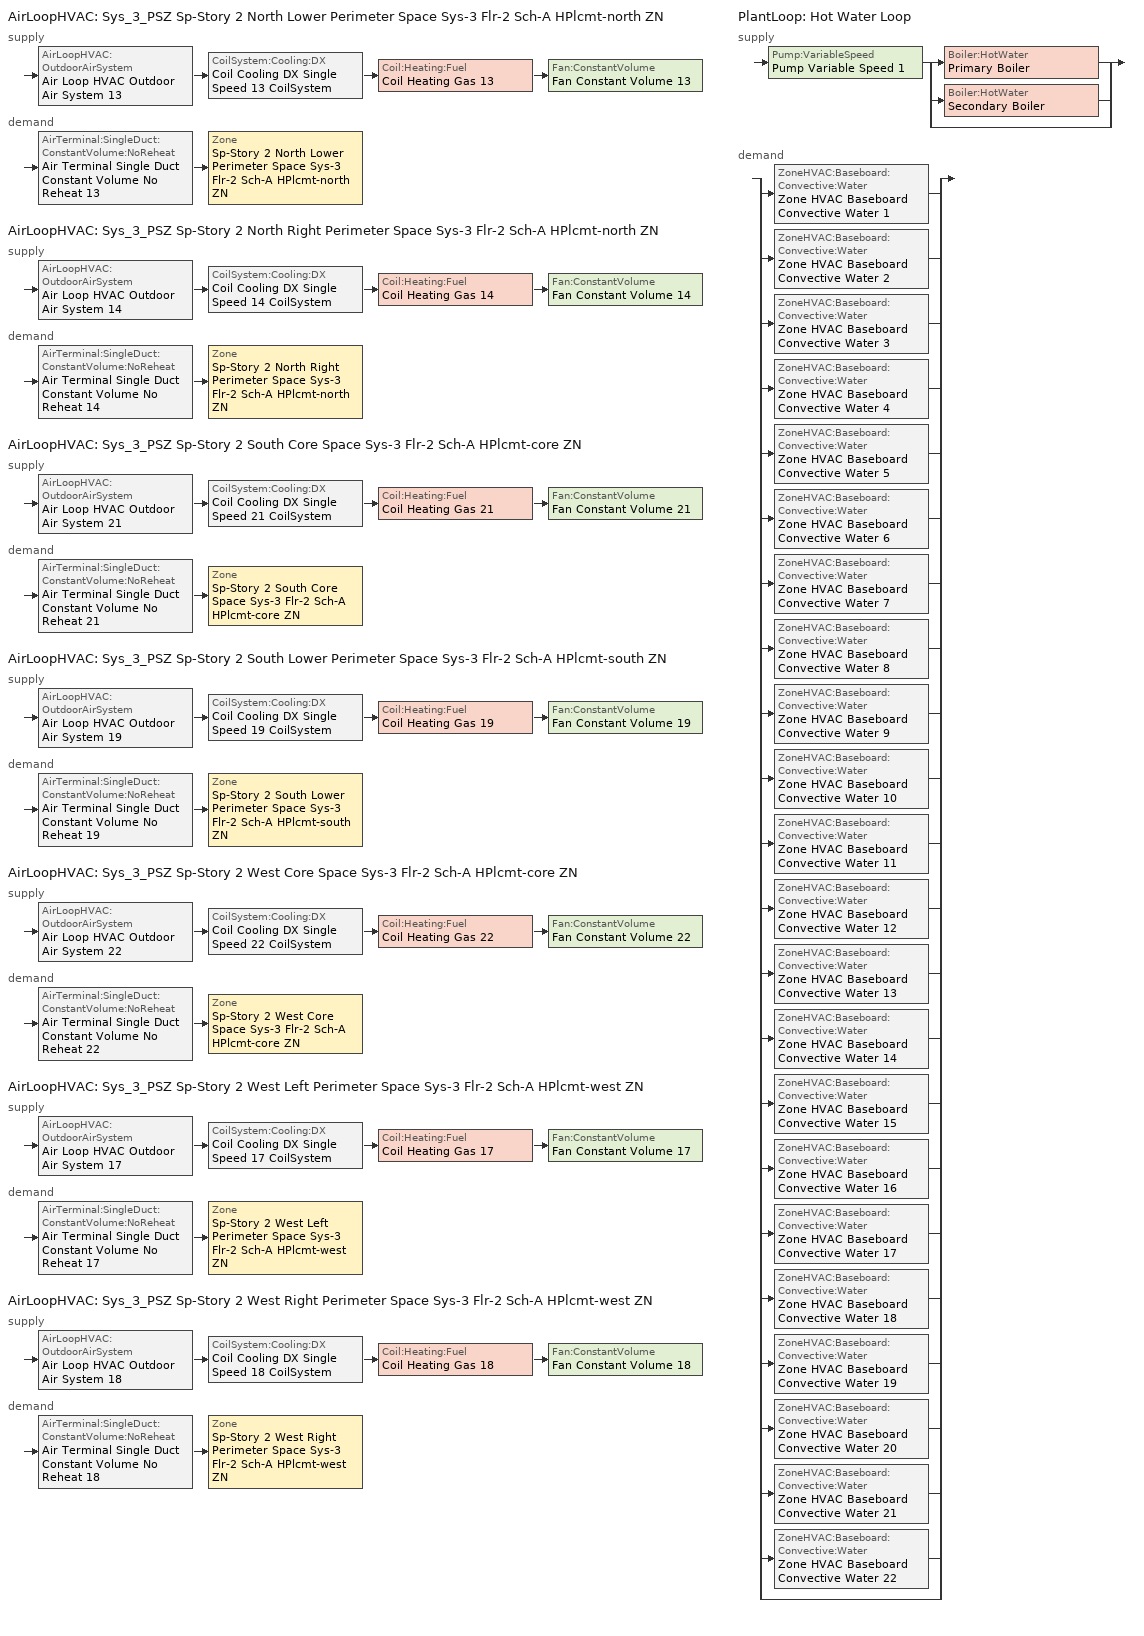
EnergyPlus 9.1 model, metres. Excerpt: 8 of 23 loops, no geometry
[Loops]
AirLoopHVAC 'Sys_3_PSZ Sp-Story 2 North Lower Perimeter Space Sys-3 Flr-2 Sch-A HPlcmt-north ZN'
 supply: AirLoopHVAC:OutdoorAirSystem 'Air Loop HVAC Outdoor Air System 13' > CoilSystem:Cooling:DX 'Coil Cooling DX Single Speed 13 CoilSystem' > Coil:Heating:Fuel 'Coil Heating Gas 13' > Fan:ConstantVolume 'Fan Constant Volume 13'
 demand: AirTerminal:SingleDuct:ConstantVolume:NoReheat 'Air Terminal Single Duct Constant Volume No Reheat 13' > Zone 'Sp-Story 2 North Lower Perimeter Space Sys-3 Flr-2 Sch-A HPlcmt-north ZN'
AirLoopHVAC 'Sys_3_PSZ Sp-Story 2 North Right Perimeter Space Sys-3 Flr-2 Sch-A HPlcmt-north ZN'
 supply: AirLoopHVAC:OutdoorAirSystem 'Air Loop HVAC Outdoor Air System 14' > CoilSystem:Cooling:DX 'Coil Cooling DX Single Speed 14 CoilSystem' > Coil:Heating:Fuel 'Coil Heating Gas 14' > Fan:ConstantVolume 'Fan Constant Volume 14'
 demand: AirTerminal:SingleDuct:ConstantVolume:NoReheat 'Air Terminal Single Duct Constant Volume No Reheat 14' > Zone 'Sp-Story 2 North Right Perimeter Space Sys-3 Flr-2 Sch-A HPlcmt-north ZN'
AirLoopHVAC 'Sys_3_PSZ Sp-Story 2 South Core Space Sys-3 Flr-2 Sch-A HPlcmt-core ZN'
 supply: AirLoopHVAC:OutdoorAirSystem 'Air Loop HVAC Outdoor Air System 21' > CoilSystem:Cooling:DX 'Coil Cooling DX Single Speed 21 CoilSystem' > Coil:Heating:Fuel 'Coil Heating Gas 21' > Fan:ConstantVolume 'Fan Constant Volume 21'
 demand: AirTerminal:SingleDuct:ConstantVolume:NoReheat 'Air Terminal Single Duct Constant Volume No Reheat 21' > Zone 'Sp-Story 2 South Core Space Sys-3 Flr-2 Sch-A HPlcmt-core ZN'
AirLoopHVAC 'Sys_3_PSZ Sp-Story 2 South Lower Perimeter Space Sys-3 Flr-2 Sch-A HPlcmt-south ZN'
 supply: AirLoopHVAC:OutdoorAirSystem 'Air Loop HVAC Outdoor Air System 19' > CoilSystem:Cooling:DX 'Coil Cooling DX Single Speed 19 CoilSystem' > Coil:Heating:Fuel 'Coil Heating Gas 19' > Fan:ConstantVolume 'Fan Constant Volume 19'
 demand: AirTerminal:SingleDuct:ConstantVolume:NoReheat 'Air Terminal Single Duct Constant Volume No Reheat 19' > Zone 'Sp-Story 2 South Lower Perimeter Space Sys-3 Flr-2 Sch-A HPlcmt-south ZN'
AirLoopHVAC 'Sys_3_PSZ Sp-Story 2 West Core Space Sys-3 Flr-2 Sch-A HPlcmt-core ZN'
 supply: AirLoopHVAC:OutdoorAirSystem 'Air Loop HVAC Outdoor Air System 22' > CoilSystem:Cooling:DX 'Coil Cooling DX Single Speed 22 CoilSystem' > Coil:Heating:Fuel 'Coil Heating Gas 22' > Fan:ConstantVolume 'Fan Constant Volume 22'
 demand: AirTerminal:SingleDuct:ConstantVolume:NoReheat 'Air Terminal Single Duct Constant Volume No Reheat 22' > Zone 'Sp-Story 2 West Core Space Sys-3 Flr-2 Sch-A HPlcmt-core ZN'
AirLoopHVAC 'Sys_3_PSZ Sp-Story 2 West Left Perimeter Space Sys-3 Flr-2 Sch-A HPlcmt-west ZN'
 supply: AirLoopHVAC:OutdoorAirSystem 'Air Loop HVAC Outdoor Air System 17' > CoilSystem:Cooling:DX 'Coil Cooling DX Single Speed 17 CoilSystem' > Coil:Heating:Fuel 'Coil Heating Gas 17' > Fan:ConstantVolume 'Fan Constant Volume 17'
 demand: AirTerminal:SingleDuct:ConstantVolume:NoReheat 'Air Terminal Single Duct Constant Volume No Reheat 17' > Zone 'Sp-Story 2 West Left Perimeter Space Sys-3 Flr-2 Sch-A HPlcmt-west ZN'
AirLoopHVAC 'Sys_3_PSZ Sp-Story 2 West Right Perimeter Space Sys-3 Flr-2 Sch-A HPlcmt-west ZN'
 supply: AirLoopHVAC:OutdoorAirSystem 'Air Loop HVAC Outdoor Air System 18' > CoilSystem:Cooling:DX 'Coil Cooling DX Single Speed 18 CoilSystem' > Coil:Heating:Fuel 'Coil Heating Gas 18' > Fan:ConstantVolume 'Fan Constant Volume 18'
 demand: AirTerminal:SingleDuct:ConstantVolume:NoReheat 'Air Terminal Single Duct Constant Volume No Reheat 18' > Zone 'Sp-Story 2 West Right Perimeter Space Sys-3 Flr-2 Sch-A HPlcmt-west ZN'
PlantLoop 'Hot Water Loop'
 supply: Pump:VariableSpeed 'Pump Variable Speed 1' > split
  | Boiler:HotWater 'Primary Boiler'
  | Boiler:HotWater 'Secondary Boiler'
  | bypass
 demand: split
  | ZoneHVAC:Baseboard:Convective:Water 'Zone HVAC Baseboard Convective Water 1'
  | ZoneHVAC:Baseboard:Convective:Water 'Zone HVAC Baseboard Convective Water 2'
  | ZoneHVAC:Baseboard:Convective:Water 'Zone HVAC Baseboard Convective Water 3'
  | ZoneHVAC:Baseboard:Convective:Water 'Zone HVAC Baseboard Convective Water 4'
  | ZoneHVAC:Baseboard:Convective:Water 'Zone HVAC Baseboard Convective Water 5'
  | ZoneHVAC:Baseboard:Convective:Water 'Zone HVAC Baseboard Convective Water 6'
  | ZoneHVAC:Baseboard:Convective:Water 'Zone HVAC Baseboard Convective Water 7'
  | ZoneHVAC:Baseboard:Convective:Water 'Zone HVAC Baseboard Convective Water 8'
  | ZoneHVAC:Baseboard:Convective:Water 'Zone HVAC Baseboard Convective Water 9'
  | ZoneHVAC:Baseboard:Convective:Water 'Zone HVAC Baseboard Convective Water 10'
  | ZoneHVAC:Baseboard:Convective:Water 'Zone HVAC Baseboard Convective Water 11'
  | ZoneHVAC:Baseboard:Convective:Water 'Zone HVAC Baseboard Convective Water 12'
  | ZoneHVAC:Baseboard:Convective:Water 'Zone HVAC Baseboard Convective Water 13'
  | ZoneHVAC:Baseboard:Convective:Water 'Zone HVAC Baseboard Convective Water 14'
  | ZoneHVAC:Baseboard:Convective:Water 'Zone HVAC Baseboard Convective Water 15'
  | ZoneHVAC:Baseboard:Convective:Water 'Zone HVAC Baseboard Convective Water 16'
  | ZoneHVAC:Baseboard:Convective:Water 'Zone HVAC Baseboard Convective Water 17'
  | ZoneHVAC:Baseboard:Convective:Water 'Zone HVAC Baseboard Convective Water 18'
  | ZoneHVAC:Baseboard:Convective:Water 'Zone HVAC Baseboard Convective Water 19'
  | ZoneHVAC:Baseboard:Convective:Water 'Zone HVAC Baseboard Convective Water 20'
  | ZoneHVAC:Baseboard:Convective:Water 'Zone HVAC Baseboard Convective Water 21'
  | ZoneHVAC:Baseboard:Convective:Water 'Zone HVAC Baseboard Convective Water 22'
  | bypass
[ZoneControl:Thermostat] Control Object Type 1=ThermostatSetpoint:DualSetpoint
Name | Zone or ZoneList | Control Type Schedule | Control Name 1
Sp-Story 2 North Lower Perimeter Space Sys-3 Flr-2 Sch-A HPlcmt-north ZN Thermostat | Sp-Story 2 North Lower Perimeter Space Sys-3 Flr-2 Sch-A HPlcmt-north ZN | Sp-Story 2 North Lower Perimeter Space Sys-3 Flr-2 Sch-A HPlcmt-north ZN Thermostat Schedule | Office WholeBuilding 318 Thermostat 58
Sp-Story 2 North Right Perimeter Space Sys-3 Flr-2 Sch-A HPlcmt-north ZN Thermostat | Sp-Story 2 North Right Perimeter Space Sys-3 Flr-2 Sch-A HPlcmt-north ZN | Sp-Story 2 North Right Perimeter Space Sys-3 Flr-2 Sch-A HPlcmt-north ZN Thermostat Schedule | Office WholeBuilding 318 Thermostat 59
Sp-Story 2 South Core Space Sys-3 Flr-2 Sch-A HPlcmt-core ZN Thermostat | Sp-Story 2 South Core Space Sys-3 Flr-2 Sch-A HPlcmt-core ZN | Sp-Story 2 South Core Space Sys-3 Flr-2 Sch-A HPlcmt-core ZN Thermostat Schedule | Office WholeBuilding 318 Thermostat 66
Sp-Story 2 South Lower Perimeter Space Sys-3 Flr-2 Sch-A HPlcmt-south ZN Thermostat | Sp-Story 2 South Lower Perimeter Space Sys-3 Flr-2 Sch-A HPlcmt-south ZN | Sp-Story 2 South Lower Perimeter Space Sys-3 Flr-2 Sch-A HPlcmt-south ZN Thermostat Schedule | Office WholeBuilding 318 Thermostat 64
Sp-Story 2 West Core Space Sys-3 Flr-2 Sch-A HPlcmt-core ZN Thermostat | Sp-Story 2 West Core Space Sys-3 Flr-2 Sch-A HPlcmt-core ZN | Sp-Story 2 West Core Space Sys-3 Flr-2 Sch-A HPlcmt-core ZN Thermostat Schedule | Office WholeBuilding 318 Thermostat 67
Sp-Story 2 West Left Perimeter Space Sys-3 Flr-2 Sch-A HPlcmt-west ZN Thermostat | Sp-Story 2 West Left Perimeter Space Sys-3 Flr-2 Sch-A HPlcmt-west ZN | Sp-Story 2 West Left Perimeter Space Sys-3 Flr-2 Sch-A HPlcmt-west ZN Thermostat Schedule | Office WholeBuilding 318 Thermostat 62
Sp-Story 2 West Right Perimeter Space Sys-3 Flr-2 Sch-A HPlcmt-west ZN Thermostat | Sp-Story 2 West Right Perimeter Space Sys-3 Flr-2 Sch-A HPlcmt-west ZN | Sp-Story 2 West Right Perimeter Space Sys-3 Flr-2 Sch-A HPlcmt-west ZN Thermostat Schedule | Office WholeBuilding 318 Thermostat 63
[ThermostatSetpoint:DualSetpoint] Heating Setpoint Temperature Schedule=NECB-A-Thermostat Setpoint-Heating; Cooling Setpoint Temperature Schedule=NECB-A-Thermostat Setpoint-Cooling
Office WholeBuilding 318 Thermostat 58; Office WholeBuilding 318 Thermostat 59; Office WholeBuilding 318 Thermostat 66; Office WholeBuilding 318 Thermostat 64; Office WholeBuilding 318 Thermostat 67; Office WholeBuilding 318 Thermostat 62; Office WholeBuilding 318 Thermostat 63
[AirTerminal:SingleDuct:ConstantVolume:NoReheat] Availability Schedule=Always On Discrete; Maximum Air Flow Rate {m3/s}=AutoSize
Air Terminal Single Duct Constant Volume No Reheat 13; Air Terminal Single Duct Constant Volume No Reheat 14; Air Terminal Single Duct Constant Volume No Reheat 21; Air Terminal Single Duct Constant Volume No Reheat 19; Air Terminal Single Duct Constant Volume No Reheat 22; Air Terminal Single Duct Constant Volume No Reheat 17; Air Terminal Single Duct Constant Volume No Reheat 18
[ZoneHVAC:Baseboard:Convective:Water] Availability Schedule=Always On Discrete; Heating Design Capacity Method=HeatingDesignCapacity; Heating Design Capacity {W}=Autosize; Heating Design Capacity Per Floor Area {W/m2}=0; Fraction of Autosized Heating Design Capacity=0.8; U-Factor Times Area Value {W/K}=Autosize; Maximum Water Flow Rate {m3/s}=Autosize; Convergence Tolerance=0.001
Zone HVAC Baseboard Convective Water 9; Zone HVAC Baseboard Convective Water 4; Zone HVAC Baseboard Convective Water 5; Zone HVAC Baseboard Convective Water 1; Zone HVAC Baseboard Convective Water 2; Zone HVAC Baseboard Convective Water 3; Zone HVAC Baseboard Convective Water 10; Zone HVAC Baseboard Convective Water 8; Zone HVAC Baseboard Convective Water 11; Zone HVAC Baseboard Convective Water 6; Zone HVAC Baseboard Convective Water 7; Zone HVAC Baseboard Convective Water 20; Zone HVAC Baseboard Convective Water 15; Zone HVAC Baseboard Convective Water 16; Zone HVAC Baseboard Convective Water 12; Zone HVAC Baseboard Convective Water 13; Zone HVAC Baseboard Convective Water 14; Zone HVAC Baseboard Convective Water 21; Zone HVAC Baseboard Convective Water 19; Zone HVAC Baseboard Convective Water 22; Zone HVAC Baseboard Convective Water 17; Zone HVAC Baseboard Convective Water 18
[Zone equipment]
Sp-Story 2 North Lower Perimeter Space Sys-3 Flr-2 Sch-A HPlcmt-north ZN: Air Terminal Single Duct Constant Volume No Reheat 13, Zone HVAC Baseboard Convective Water 13
Sp-Story 2 North Right Perimeter Space Sys-3 Flr-2 Sch-A HPlcmt-north ZN: Air Terminal Single Duct Constant Volume No Reheat 14, Zone HVAC Baseboard Convective Water 14
Sp-Story 2 South Core Space Sys-3 Flr-2 Sch-A HPlcmt-core ZN: Air Terminal Single Duct Constant Volume No Reheat 21, Zone HVAC Baseboard Convective Water 21
Sp-Story 2 South Lower Perimeter Space Sys-3 Flr-2 Sch-A HPlcmt-south ZN: Air Terminal Single Duct Constant Volume No Reheat 19, Zone HVAC Baseboard Convective Water 19
Sp-Story 2 West Core Space Sys-3 Flr-2 Sch-A HPlcmt-core ZN: Air Terminal Single Duct Constant Volume No Reheat 22, Zone HVAC Baseboard Convective Water 22
Sp-Story 2 West Left Perimeter Space Sys-3 Flr-2 Sch-A HPlcmt-west ZN: Air Terminal Single Duct Constant Volume No Reheat 17, Zone HVAC Baseboard Convective Water 17
Sp-Story 2 West Right Perimeter Space Sys-3 Flr-2 Sch-A HPlcmt-west ZN: Air Terminal Single Duct Constant Volume No Reheat 18, Zone HVAC Baseboard Convective Water 18
[Sizing:Zone] Zone Cooling Design Supply Air Temperature Input Method=SupplyAirTemperature; Zone Cooling Design Supply Air Temperature {C}=13; Zone Cooling Design Supply Air Temperature Difference {deltaC}=11.11; Zone Heating Design Supply Air Temperature Input Method=SupplyAirTemperature; Zone Heating Design Supply Air Temperature {C}=43; Zone Heating Design Supply Air Temperature Difference {deltaC}=11.11; Zone Cooling Design Supply Air Humidity Ratio {kgWater/kgDryAir}=0.0085; Zone Heating Design Supply Air Humidity Ratio {kgWater/kgDryAir}=0.008; Design Specification Outdoor Air Object=Office WholeBuilding 318 Ventilation; Zone Heating Sizing Factor=1.3; Zone Cooling Sizing Factor=1.1; Cooling Design Air Flow Method=DesignDay; Cooling Design Air Flow Rate {m3/s}=0; Cooling Minimum Air Flow per Zone Floor Area {m3/s-m2}=0.000762; Cooling Minimum Air Flow {m3/s}=0; Cooling Minimum Air Flow Fraction=0; Heating Design Air Flow Method=DesignDay; Heating Design Air Flow Rate {m3/s}=0; Heating Maximum Air Flow per Zone Floor Area {m3/s-m2}=0.002032; Heating Maximum Air Flow {m3/s}=0.141576; Heating Maximum Air Flow Fraction=0.3; Account for Dedicated Outdoor Air System=No
Name | Design Specification Zone Air Distribution Object
Sp-Story 2 North Lower Perimeter Space Sys-3 Flr-2 Sch-A HPlcmt-north ZN | Sp-Story 2 North Lower Perimeter Space Sys-3 Flr-2 Sch-A HPlcmt-north ZN Design Spec Zone Air Dist
Sp-Story 2 North Right Perimeter Space Sys-3 Flr-2 Sch-A HPlcmt-north ZN | Sp-Story 2 North Right Perimeter Space Sys-3 Flr-2 Sch-A HPlcmt-north ZN Design Spec Zone Air Dist
Sp-Story 2 South Core Space Sys-3 Flr-2 Sch-A HPlcmt-core ZN | Sp-Story 2 South Core Space Sys-3 Flr-2 Sch-A HPlcmt-core ZN Design Spec Zone Air Dist
Sp-Story 2 South Lower Perimeter Space Sys-3 Flr-2 Sch-A HPlcmt-south ZN | Sp-Story 2 South Lower Perimeter Space Sys-3 Flr-2 Sch-A HPlcmt-south ZN Design Spec Zone Air Dist
Sp-Story 2 West Core Space Sys-3 Flr-2 Sch-A HPlcmt-core ZN | Sp-Story 2 West Core Space Sys-3 Flr-2 Sch-A HPlcmt-core ZN Design Spec Zone Air Dist
Sp-Story 2 West Left Perimeter Space Sys-3 Flr-2 Sch-A HPlcmt-west ZN | Sp-Story 2 West Left Perimeter Space Sys-3 Flr-2 Sch-A HPlcmt-west ZN Design Spec Zone Air Dist
Sp-Story 2 West Right Perimeter Space Sys-3 Flr-2 Sch-A HPlcmt-west ZN | Sp-Story 2 West Right Perimeter Space Sys-3 Flr-2 Sch-A HPlcmt-west ZN Design Spec Zone Air Dist
[DesignSpecification:ZoneAirDistribution] Zone Air Distribution Effectiveness in Cooling Mode=1; Zone Air Distribution Effectiveness in Heating Mode=1
Sp-Story 2 North Lower Perimeter Space Sys-3 Flr-2 Sch-A HPlcmt-north ZN Design Spec Zone Air Dist; Sp-Story 2 North Right Perimeter Space Sys-3 Flr-2 Sch-A HPlcmt-north ZN Design Spec Zone Air Dist; Sp-Story 2 South Core Space Sys-3 Flr-2 Sch-A HPlcmt-core ZN Design Spec Zone Air Dist; Sp-Story 2 South Lower Perimeter Space Sys-3 Flr-2 Sch-A HPlcmt-south ZN Design Spec Zone Air Dist; Sp-Story 2 West Core Space Sys-3 Flr-2 Sch-A HPlcmt-core ZN Design Spec Zone Air Dist; Sp-Story 2 West Left Perimeter Space Sys-3 Flr-2 Sch-A HPlcmt-west ZN Design Spec Zone Air Dist; Sp-Story 2 West Right Perimeter Space Sys-3 Flr-2 Sch-A HPlcmt-west ZN Design Spec Zone Air Dist
[Controller:MechanicalVentilation] Availability Schedule=Always On Discrete; Demand Controlled Ventilation=No; System Outdoor Air Method=ZoneSum; Design Specification Outdoor Air Object Name 1=Office WholeBuilding 318 Ventilation
Name | Zone Name 1 | Design Specification Zone Air Distribution Object Name 1
Controller Mechanical Ventilation 13 | Sp-Story 2 North Lower Perimeter Space Sys-3 Flr-2 Sch-A HPlcmt-north ZN | Sp-Story 2 North Lower Perimeter Space Sys-3 Flr-2 Sch-A HPlcmt-north ZN Design Spec Zone Air Dist
Controller Mechanical Ventilation 14 | Sp-Story 2 North Right Perimeter Space Sys-3 Flr-2 Sch-A HPlcmt-north ZN | Sp-Story 2 North Right Perimeter Space Sys-3 Flr-2 Sch-A HPlcmt-north ZN Design Spec Zone Air Dist
Controller Mechanical Ventilation 21 | Sp-Story 2 South Core Space Sys-3 Flr-2 Sch-A HPlcmt-core ZN | Sp-Story 2 South Core Space Sys-3 Flr-2 Sch-A HPlcmt-core ZN Design Spec Zone Air Dist
Controller Mechanical Ventilation 19 | Sp-Story 2 South Lower Perimeter Space Sys-3 Flr-2 Sch-A HPlcmt-south ZN | Sp-Story 2 South Lower Perimeter Space Sys-3 Flr-2 Sch-A HPlcmt-south ZN Design Spec Zone Air Dist
Controller Mechanical Ventilation 22 | Sp-Story 2 West Core Space Sys-3 Flr-2 Sch-A HPlcmt-core ZN | Sp-Story 2 West Core Space Sys-3 Flr-2 Sch-A HPlcmt-core ZN Design Spec Zone Air Dist
Controller Mechanical Ventilation 17 | Sp-Story 2 West Left Perimeter Space Sys-3 Flr-2 Sch-A HPlcmt-west ZN | Sp-Story 2 West Left Perimeter Space Sys-3 Flr-2 Sch-A HPlcmt-west ZN Design Spec Zone Air Dist
Controller Mechanical Ventilation 18 | Sp-Story 2 West Right Perimeter Space Sys-3 Flr-2 Sch-A HPlcmt-west ZN | Sp-Story 2 West Right Perimeter Space Sys-3 Flr-2 Sch-A HPlcmt-west ZN Design Spec Zone Air Dist
[DesignSpecification:OutdoorAir]
Office WholeBuilding 318 Ventilation: Outdoor Air Method=Sum; Outdoor Air Flow per Person {m3/s-person}=0; Outdoor Air Flow per Zone Floor Area {m3/s-m2}=0.00040132; Outdoor Air Flow per Zone {m3/s}=0; Outdoor Air Flow Air Changes per Hour {1/hr}=0
[AirLoopHVAC] Design Supply Air Flow Rate {m3/s}=AutoSize
Sys_3_PSZ Sp-Story 2 North Lower Perimeter Space Sys-3 Flr-2 Sch-A HPlcmt-north ZN; Sys_3_PSZ Sp-Story 2 North Right Perimeter Space Sys-3 Flr-2 Sch-A HPlcmt-north ZN; Sys_3_PSZ Sp-Story 2 South Core Space Sys-3 Flr-2 Sch-A HPlcmt-core ZN; Sys_3_PSZ Sp-Story 2 South Lower Perimeter Space Sys-3 Flr-2 Sch-A HPlcmt-south ZN; Sys_3_PSZ Sp-Story 2 West Core Space Sys-3 Flr-2 Sch-A HPlcmt-core ZN; Sys_3_PSZ Sp-Story 2 West Left Perimeter Space Sys-3 Flr-2 Sch-A HPlcmt-west ZN; Sys_3_PSZ Sp-Story 2 West Right Perimeter Space Sys-3 Flr-2 Sch-A HPlcmt-west ZN
[Sizing:System] Type of Load to Size On=Sensible; Design Outdoor Air Flow Rate {m3/s}=Autosize; Central Heating Maximum System Air Flow Ratio=1; Preheat Design Temperature {C}=7; Preheat Design Humidity Ratio {kgWater/kgDryAir}=0.008; Precool Design Temperature {C}=13; Precool Design Humidity Ratio {kgWater/kgDryAir}=0.008; Central Cooling Design Supply Air Temperature {C}=13; Central Heating Design Supply Air Temperature {C}=43; Type of Zone Sum to Use=NonCoincident; 100% Outdoor Air in Cooling=No; 100% Outdoor Air in Heating=No; Central Cooling Design Supply Air Humidity Ratio {kgWater/kgDryAir}=0.0085; Central Heating Design Supply Air Humidity Ratio {kgWater/kgDryAir}=0.008; Cooling Supply Air Flow Rate Method=DesignDay; Cooling Supply Air Flow Rate {m3/s}=0; Cooling Supply Air Flow Rate Per Floor Area {m3/s-m2}=0.00996765; Cooling Fraction of Autosized Cooling Supply Air Flow Rate=1; Cooling Supply Air Flow Rate Per Unit Cooling Capacity {m3/s-W}=3.94755e-05; Heating Supply Air Flow Rate Method=DesignDay; Heating Supply Air Flow Rate {m3/s}=0; Heating Supply Air Flow Rate Per Floor Area {m3/s-m2}=0.00996765; Heating Fraction of Autosized Heating Supply Air Flow Rate=1; Heating Fraction of Autosized Cooling Supply Air Flow Rate=1; Heating Supply Air Flow Rate Per Unit Heating Capacity {m3/s-W}=3.15882e-05; System Outdoor Air Method=ZoneSum; Zone Maximum Outdoor Air Fraction=1; Cooling Design Capacity Method=CoolingDesignCapacity; Cooling Design Capacity {W}=Autosize; Cooling Design Capacity Per Floor Area {W/m2}=234.7; Fraction of Autosized Cooling Design Capacity=1; Heating Design Capacity Method=HeatingDesignCapacity; Heating Design Capacity {W}=Autosize; Heating Design Capacity Per Floor Area {W/m2}=157; Fraction of Autosized Heating Design Capacity=1; Central Cooling Capacity Control Method=OnOff
Sys_3_PSZ Sp-Story 2 North Lower Perimeter Space Sys-3 Flr-2 Sch-A HPlcmt-north ZN; Sys_3_PSZ Sp-Story 2 North Right Perimeter Space Sys-3 Flr-2 Sch-A HPlcmt-north ZN; Sys_3_PSZ Sp-Story 2 South Core Space Sys-3 Flr-2 Sch-A HPlcmt-core ZN; Sys_3_PSZ Sp-Story 2 South Lower Perimeter Space Sys-3 Flr-2 Sch-A HPlcmt-south ZN; Sys_3_PSZ Sp-Story 2 West Core Space Sys-3 Flr-2 Sch-A HPlcmt-core ZN; Sys_3_PSZ Sp-Story 2 West Left Perimeter Space Sys-3 Flr-2 Sch-A HPlcmt-west ZN; Sys_3_PSZ Sp-Story 2 West Right Perimeter Space Sys-3 Flr-2 Sch-A HPlcmt-west ZN
[Controller:OutdoorAir] Minimum Outdoor Air Flow Rate {m3/s}=Autosize; Maximum Outdoor Air Flow Rate {m3/s}=Autosize; Economizer Control Type=NoEconomizer; Economizer Control Action Type=ModulateFlow; Economizer Maximum Limit Dry-Bulb Temperature {C}=28; Economizer Maximum Limit Enthalpy {J/kg}=64000; Economizer Minimum Limit Dry-Bulb Temperature {C}=-100; Lockout Type=NoLockout; Minimum Limit Type=FixedMinimum; High Humidity Control=No; Control High Indoor Humidity Based on Outdoor Humidity Ratio=Yes; Heat Recovery Bypass Control Type=BypassWhenWithinEconomizerLimits
Name | Mechanical Ventilation Controller
Controller Outdoor Air 13 | Controller Mechanical Ventilation 13
Controller Outdoor Air 14 | Controller Mechanical Ventilation 14
Controller Outdoor Air 21 | Controller Mechanical Ventilation 21
Controller Outdoor Air 19 | Controller Mechanical Ventilation 19
Controller Outdoor Air 22 | Controller Mechanical Ventilation 22
Controller Outdoor Air 17 | Controller Mechanical Ventilation 17
Controller Outdoor Air 18 | Controller Mechanical Ventilation 18
[SetpointManager:MixedAir] Control Variable=Temperature
Node 212 OS Default SPM; Node 211 OS Default SPM; Node 210 OS Default SPM; Node 226 OS Default SPM; Node 225 OS Default SPM; Node 224 OS Default SPM; Node 324 OS Default SPM; Node 323 OS Default SPM; Node 322 OS Default SPM; Node 296 OS Default SPM; Node 295 OS Default SPM; Node 294 OS Default SPM; Node 338 OS Default SPM; Node 337 OS Default SPM; Node 336 OS Default SPM; Node 268 OS Default SPM; Node 267 OS Default SPM; Node 266 OS Default SPM; Node 282 OS Default SPM; Node 281 OS Default SPM; Node 280 OS Default SPM
[CoilSystem:Cooling:DX] Availability Schedule=Always On Discrete
Name | Cooling Coil
Coil Cooling DX Single Speed 13 CoilSystem | Coil Cooling DX Single Speed 13
Coil Cooling DX Single Speed 14 CoilSystem | Coil Cooling DX Single Speed 14
Coil Cooling DX Single Speed 21 CoilSystem | Coil Cooling DX Single Speed 21
Coil Cooling DX Single Speed 19 CoilSystem | Coil Cooling DX Single Speed 19
Coil Cooling DX Single Speed 22 CoilSystem | Coil Cooling DX Single Speed 22
Coil Cooling DX Single Speed 17 CoilSystem | Coil Cooling DX Single Speed 17
Coil Cooling DX Single Speed 18 CoilSystem | Coil Cooling DX Single Speed 18
[Coil:Cooling:DX:SingleSpeed] Availability Schedule=Always On Discrete; Gross Rated Total Cooling Capacity {W}=Autosize; Gross Rated Sensible Heat Ratio=Autosize; Gross Rated Cooling COP {W/W}=3; Rated Air Flow Rate {m3/s}=Autosize; Rated Evaporator Fan Power Per Volume Flow Rate {W/(m3/s)}=773.3; Condenser Type=AirCooled; Evaporative Condenser Effectiveness=0; Evaporative Condenser Air Flow Rate {m3/s}=Autosize; Evaporative Condenser Pump Rated Power Consumption {W}=Autosize; Crankcase Heater Capacity {W}=0; Maximum Outdoor Dry-Bulb Temperature for Crankcase Heater Operation {C}=0; Basin Heater Capacity {W/K}=0; Basin Heater Setpoint Temperature {C}=10
Name | Total Cooling Capacity Function of Temperature Curve | Total Cooling Capacity Function of Flow Fraction Curve | Energy Input Ratio Function of Temperature Curve | Energy Input Ratio Function of Flow Fraction Curve | Part Load Fraction Correlation Curve
Coil Cooling DX Single Speed 13 | Curve Biquadratic 25 | Curve Quadratic 37 | Curve Biquadratic 26 | Curve Quadratic 38 | Curve Quadratic 39
Coil Cooling DX Single Speed 14 | Curve Biquadratic 27 | Curve Quadratic 40 | Curve Biquadratic 28 | Curve Quadratic 41 | Curve Quadratic 42
Coil Cooling DX Single Speed 21 | Curve Biquadratic 41 | Curve Quadratic 61 | Curve Biquadratic 42 | Curve Quadratic 62 | Curve Quadratic 63
Coil Cooling DX Single Speed 19 | Curve Biquadratic 37 | Curve Quadratic 55 | Curve Biquadratic 38 | Curve Quadratic 56 | Curve Quadratic 57
Coil Cooling DX Single Speed 22 | Curve Biquadratic 43 | Curve Quadratic 64 | Curve Biquadratic 44 | Curve Quadratic 65 | Curve Quadratic 66
Coil Cooling DX Single Speed 17 | Curve Biquadratic 33 | Curve Quadratic 49 | Curve Biquadratic 34 | Curve Quadratic 50 | Curve Quadratic 51
Coil Cooling DX Single Speed 18 | Curve Biquadratic 35 | Curve Quadratic 52 | Curve Biquadratic 36 | Curve Quadratic 53 | Curve Quadratic 54
[Coil:Heating:Fuel] Availability Schedule=Always On Discrete; Fuel Type=NaturalGas; Burner Efficiency=0.8; Nominal Capacity {W}=AutoSize; Parasitic Electric Load {W}=0; Parasitic Fuel Load {W}=0
Coil Heating Gas 13; Coil Heating Gas 14; Coil Heating Gas 21; Coil Heating Gas 19; Coil Heating Gas 22; Coil Heating Gas 17; Coil Heating Gas 18
[Fan:ConstantVolume] Availability Schedule=Always On Discrete; Fan Total Efficiency=0.7; Pressure Rise {Pa}=250; Maximum Flow Rate {m3/s}=AutoSize; Motor Efficiency=0.9; Motor In Airstream Fraction=1
Fan Constant Volume 13; Fan Constant Volume 14; Fan Constant Volume 21; Fan Constant Volume 19; Fan Constant Volume 22; Fan Constant Volume 17; Fan Constant Volume 18
[SetpointManager:SingleZone:Reheat] Control Variable=Temperature; Minimum Supply Air Temperature {C}=13; Maximum Supply Air Temperature {C}=43
Name | Control Zone
Setpoint Manager Single Zone Reheat 13 | Sp-Story 2 North Lower Perimeter Space Sys-3 Flr-2 Sch-A HPlcmt-north ZN
Setpoint Manager Single Zone Reheat 14 | Sp-Story 2 North Right Perimeter Space Sys-3 Flr-2 Sch-A HPlcmt-north ZN
Setpoint Manager Single Zone Reheat 21 | Sp-Story 2 South Core Space Sys-3 Flr-2 Sch-A HPlcmt-core ZN
Setpoint Manager Single Zone Reheat 19 | Sp-Story 2 South Lower Perimeter Space Sys-3 Flr-2 Sch-A HPlcmt-south ZN
Setpoint Manager Single Zone Reheat 22 | Sp-Story 2 West Core Space Sys-3 Flr-2 Sch-A HPlcmt-core ZN
Setpoint Manager Single Zone Reheat 17 | Sp-Story 2 West Left Perimeter Space Sys-3 Flr-2 Sch-A HPlcmt-west ZN
Setpoint Manager Single Zone Reheat 18 | Sp-Story 2 West Right Perimeter Space Sys-3 Flr-2 Sch-A HPlcmt-west ZN
[PlantLoop]
Hot Water Loop: Fluid Type=Water; Plant Equipment Operation Scheme=Hot Water Loop Operation Schemes; Maximum Loop Temperature {C}=100; Minimum Loop Temperature {C}=0; Maximum Loop Flow Rate {m3/s}=Autosize; Minimum Loop Flow Rate {m3/s}=0; Plant Loop Volume {m3}=Autocalculate; Load Distribution Scheme=Optimal; Plant Loop Demand Calculation Scheme=SingleSetpoint
[Sizing:Plant]
Hot Water Loop: Loop Type=Heating; Design Loop Exit Temperature {C}=82; Loop Design Temperature Difference {deltaC}=16; Sizing Option=NonCoincident; Zone Timesteps in Averaging Window=1; Coincident Sizing Factor Mode=None
[Pump:VariableSpeed]
Pump Variable Speed 1: Design Maximum Flow Rate {m3/s}=Autosize; Design Pump Head {Pa}=179352; Design Power Consumption {W}=Autosize; Motor Efficiency=0.9; Fraction of Motor Inefficiencies to Fluid Stream=0; Coefficient 1 of the Part Load Performance Curve=0; Coefficient 2 of the Part Load Performance Curve=1; Coefficient 3 of the Part Load Performance Curve=0; Coefficient 4 of the Part Load Performance Curve=0; Design Minimum Flow Rate {m3/s}=0; Pump Control Type=Intermittent; Skin Loss Radiative Fraction=0.5; Design Power Sizing Method=PowerPerFlowPerPressure; Design Electric Power per Unit Flow Rate {W/(m3/s)}=348701.1; Design Shaft Power per Unit Flow Rate per Unit Head=1.28205; Design Minimum Flow Rate Fraction=0
[Boiler:HotWater] Fuel Type=NaturalGas; Nominal Capacity {W}=Autosize; Nominal Thermal Efficiency=0.8; Design Water Flow Rate {m3/s}=Autosize; Minimum Part Load Ratio=0; Maximum Part Load Ratio=1; Optimum Part Load Ratio=1; Water Outlet Upper Temperature Limit {C}=99; Boiler Flow Mode=ConstantFlow; Parasitic Electric Load {W}=0; Sizing Factor=1
Primary Boiler; Secondary Boiler
[SetpointManager:OutdoorAirReset]
Setpoint Manager Outdoor Air Reset 1: Control Variable=Temperature; Setpoint at Outdoor Low Temperature {C}=82; Outdoor Low Temperature {C}=-16; Setpoint at Outdoor High Temperature {C}=60; Outdoor High Temperature {C}=0
[PlantEquipmentOperationSchemes]
Hot Water Loop Operation Schemes: Control Scheme Object Type 1=PlantEquipmentOperation:HeatingLoad; Control Scheme Name 1=Hot Water Loop Heating Operation Scheme; Control Scheme Schedule Name 1=Always On Discrete
[PlantEquipmentOperation:HeatingLoad]
Hot Water Loop Heating Operation Scheme: Load Range Lower Limit 1 {W}=0; Load Range Upper Limit 1 {W}=1000000000; Range Equipment List Name 1=Hot Water Loop Heating Equipment List
[PlantEquipmentList]
Hot Water Loop Heating Equipment List: Boiler:HotWater, Primary Boiler, Boiler:HotWater, Secondary Boiler
[Schedule:Compact]
Sp-Story 2 North Lower Perimeter Space Sys-3 Flr-2 Sch-A HPlcmt-north ZN Thermostat Schedule; Sp-Story 2 North Right Perimeter Space Sys-3 Flr-2 Sch-A HPlcmt-north ZN Thermostat Schedule; Sp-Story 2 South Core Space Sys-3 Flr-2 Sch-A HPlcmt-core ZN Thermostat Schedule; Sp-Story 2 South Lower Perimeter Space Sys-3 Flr-2 Sch-A HPlcmt-south ZN Thermostat Schedule; Sp-Story 2 West Core Space Sys-3 Flr-2 Sch-A HPlcmt-core ZN Thermostat Schedule; Sp-Story 2 West Left Perimeter Space Sys-3 Flr-2 Sch-A HPlcmt-west ZN Thermostat Schedule; Sp-Story 2 West Right Perimeter Space Sys-3 Flr-2 Sch-A HPlcmt-west ZN Thermostat Schedule: Through: 12/31, For: AllDays, Until: 24:00, 4
[Schedule:Day:Interval]
NECB-A-Thermostat Setpoint-Heating Sun|Hol Day; NECB-A-Thermostat Setpoint-Heating Sat Day: No, 24:00, 18
NECB-A-Thermostat Setpoint-Heating Default|Wkdy Day; NECB-A-Thermostat Setpoint-Heating Default: No, 06:00, 18, 07:00, 20, 21:00, 22, 24:00, 18
NECB-A-Thermostat Setpoint-Cooling Sun|Hol Day; NECB-A-Thermostat Setpoint-Cooling Sat Day: No, 24:00, 35
NECB-A-Thermostat Setpoint-Cooling Default|Wkdy Day; NECB-A-Thermostat Setpoint-Cooling Default: No, 06:00, 35, 21:00, 24, 24:00, 35
[Schedule:Week:Daily]
NECB-A-Thermostat Setpoint-Heating Week Rule - Jan1-Dec31: NECB-A-Thermostat Setpoint-Heating Sun|Hol Day, NECB-A-Thermostat Setpoint-Heating Default|Wkdy Day, NECB-A-Thermostat Setpoint-Heating Default|Wkdy Day, NECB-A-Thermostat Setpoint-Heating Default|Wkdy Day, NECB-A-Thermostat Setpoint-Heating Default|Wkdy Day, NECB-A-Thermostat Setpoint-Heating Default|Wkdy Day, NECB-A-Thermostat Setpoint-Heating Sat Day, NECB-A-Thermostat Setpoint-Heating Default, NECB-A-Thermostat Setpoint-Heating Default, NECB-A-Thermostat Setpoint-Heating Default, NECB-A-Thermostat Setpoint-Heating Default, NECB-A-Thermostat Setpoint-Heating Default
NECB-A-Thermostat Setpoint-Cooling Week Rule - Jan1-Dec31: NECB-A-Thermostat Setpoint-Cooling Sun|Hol Day, NECB-A-Thermostat Setpoint-Cooling Default|Wkdy Day, NECB-A-Thermostat Setpoint-Cooling Default|Wkdy Day, NECB-A-Thermostat Setpoint-Cooling Default|Wkdy Day, NECB-A-Thermostat Setpoint-Cooling Default|Wkdy Day, NECB-A-Thermostat Setpoint-Cooling Default|Wkdy Day, NECB-A-Thermostat Setpoint-Cooling Sat Day, NECB-A-Thermostat Setpoint-Cooling Default, NECB-A-Thermostat Setpoint-Cooling Default, NECB-A-Thermostat Setpoint-Cooling Default, NECB-A-Thermostat Setpoint-Cooling Default, NECB-A-Thermostat Setpoint-Cooling Default
[Schedule:Year]
NECB-A-Thermostat Setpoint-Heating: NECB-A-Thermostat Setpoint-Heating Week Rule - Jan1-Dec31, 1, 1, 12, 31
NECB-A-Thermostat Setpoint-Cooling: NECB-A-Thermostat Setpoint-Cooling Week Rule - Jan1-Dec31, 1, 1, 12, 31
[Schedule:Constant]
Always On Discrete: Hourly Value=1
[Curve:Biquadratic] Minimum Value of x {BasedOnField A2}=17; Maximum Value of x {BasedOnField A2}=22; Minimum Value of y {BasedOnField A3}=13; Maximum Value of y {BasedOnField A3}=46
Name | Coefficient1 Constant | Coefficient2 x | Coefficient3 x**2 | Coefficient4 y | Coefficient5 y**2 | Coefficient6 x*y
Curve Biquadratic 25; Curve Biquadratic 27; Curve Biquadratic 41; Curve Biquadratic 37; Curve Biquadratic 43; Curve Biquadratic 33; Curve Biquadratic 35 | 0.942588 | 0.00954335 | 0.00068377 | -0.0110427 | 5.249e-06 | -9.72e-06
Curve Biquadratic 26; Curve Biquadratic 28; Curve Biquadratic 42; Curve Biquadratic 38; Curve Biquadratic 44; Curve Biquadratic 34; Curve Biquadratic 36 | 0.342414 | 0.034885 | -0.0006237 | 0.00497722 | 0.000437951 | -0.000728028
[Curve:Quadratic]
Name | Coefficient1 Constant | Coefficient2 x | Coefficient3 x**2 | Minimum Value of x {BasedOnField A2} | Maximum Value of x {BasedOnField A2}
Curve Quadratic 37; Curve Quadratic 40; Curve Quadratic 61; Curve Quadratic 55; Curve Quadratic 64; Curve Quadratic 49; Curve Quadratic 52 | 0.8 | 0.2 | 0 | 0.5 | 1.5
Curve Quadratic 38; Curve Quadratic 41; Curve Quadratic 62; Curve Quadratic 56; Curve Quadratic 65; Curve Quadratic 50; Curve Quadratic 53 | 1.1552 | -0.1808 | 0.0256 | 0.5 | 1.5
Curve Quadratic 39; Curve Quadratic 42; Curve Quadratic 63; Curve Quadratic 57; Curve Quadratic 66; Curve Quadratic 51; Curve Quadratic 54 | 0.85 | 0.15 | 0 | 0 | 1
